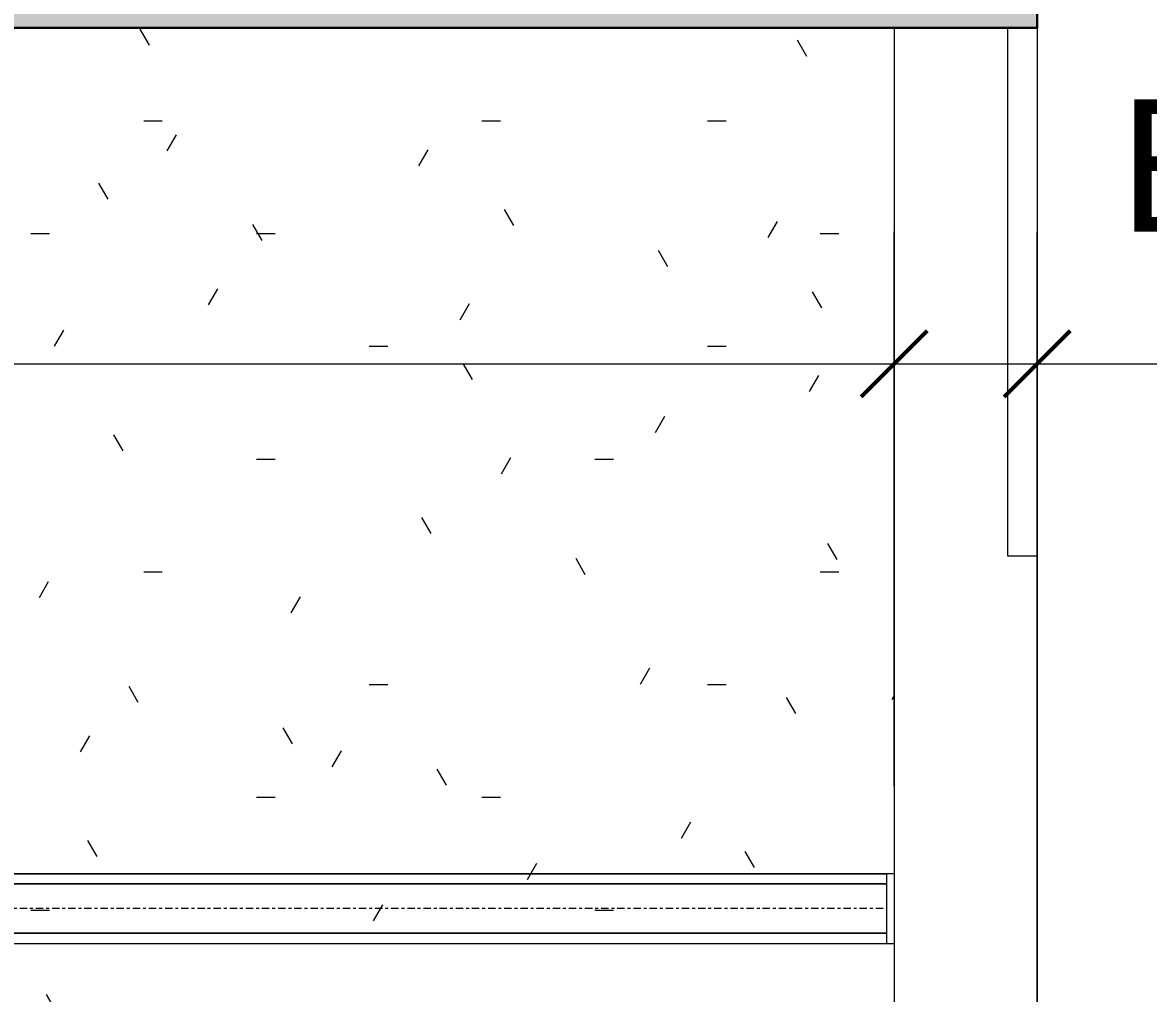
# Model space of a CAD drawing. Header units: inches. Extents: x 1808 to 3386, y -164 to 1857.
# Drawn here: x 2169.32 to 2207.67, y 1199.09 to 1232.16 of the extents above; entities that cross this region are included whole.
import ezdxf

# ---------------------------------------------------------------- set-up
doc = ezdxf.new("R2010")
doc.units = ezdxf.units.IN
doc.header["$MEASUREMENT"] = 0
doc.linetypes.add('Center 1_4_', pattern=[0.53125, 0.25, -0.09375, 0.09375, -0.09375])
for name, color, linetype, lineweight in [('A-ANNO-DIMS', 211, 'Continuous', 9), ('A-ANNO-DIMS-48', 211, 'Continuous', 9), ('A-CLNG-PATT', 13, 'Continuous', 18), ('A-DETL-CNTR', 5, 'Center 1_4_', 9), ('A-GLAZ-CURT', 52, 'Continuous', 9), ('A-WALL-PATT', 111, 'Continuous', 18), ('E-LITE-EQPM', 33, 'Continuous', 9), ('I-WALL', 2, 'Continuous', 18)]:
    doc.layers.add(name, color=color, linetype=linetype, lineweight=lineweight)
doc.styles.add('Swis721 Lt BT', font='swissl.ttf', dxfattribs={"height": 4.5})
doc.dimstyles.new('OTJ_-_3_32__Linear__1_2__Tolerance', dxfattribs={"dimscale": 12, "dimtxt": 4.748918, "dimasz": 0.1875, "dimexe": 0.375, "dimexo": 0.25, "dimgap": 0.25, "dimtad": 1, "dimdec": 1, "dimrnd": 0.5, "dimzin": 3, "dimdsep": 46, "dimlunit": 4, "dimtxsty": 'Swis721 Lt BT', "dimblk1": 'OBLIQUE', "dimblk2": 'OBLIQUE', "dimsah": 1, "dimcen": 0.09, "dimdle": 0.375, "dimazin": 0, "dimtfac": 1, "dimtdec": 4, "dimtix": 1, "dimtmove": 0, "dimatfit": 3, "dimfxl": 1, "dimtvp": 1, "dimfrac": 2, "dimtolj": 1, "dimtzin": 0, "dimarcsym": 2})
doc.dimstyles.new('OTJ_-_3_32__Linear__1__Tolerance', dxfattribs={"dimscale": 12, "dimtxt": 4.748918, "dimasz": 0.1875, "dimexe": 0.375, "dimexo": 0.25, "dimgap": 0.25, "dimtad": 1, "dimdec": 0, "dimzin": 3, "dimdsep": 46, "dimlunit": 4, "dimtxsty": 'Swis721 Lt BT', "dimblk1": 'OBLIQUE', "dimblk2": 'OBLIQUE', "dimsah": 1, "dimcen": 0.09, "dimdle": 0.375, "dimazin": 0, "dimtfac": 1, "dimtdec": 4, "dimtix": 1, "dimtmove": 0, "dimatfit": 3, "dimfxl": 1, "dimtvp": 1, "dimfrac": 2, "dimtolj": 1, "dimtzin": 0, "dimarcsym": 2})

# ---------------------------------------------------------------- blocks, each defined once
blk = doc.blocks.new('RECESSED_Cooper_NeoRay_Straight_Narrow_22DR - Recessed_Cooper_NeoRay_Straight_Narrow_13_-7312896-Level MEZ RCP')
at = {"layer": 'E-LITE-EQPM'}
for p, q in [((-1.187, -78.125), (-1.187, 78.125)), ((-1.187, 77.875), (-1.187, -77.875)), ((-0.839, 77.875), (-0.839, -77.875)), ((-0.839, -77.875), (-0.839, 77.875)), ((0.839, -77.875), (0.839, 77.875)), ((0.839, 77.875), (0.839, -77.875)), ((1.188, 78.125), (1.188, -78.125)), ((1.188, 77.875), (1.188, -77.875)), ((-0.839, -77.875), (-1.187, -77.875)), ((0.839, -77.875), (-0.839, -77.875)), ((1.188, -77.875), (0.839, -77.875))]:
    blk.add_line(p, q, dxfattribs=at)
blk = doc.blocks.new('System Panel - Glazed-7677652-Level MEZ RCP')
at = {"layer": 'A-GLAZ-CURT', "lineweight": 18}
for p, q in [((-9, 0.75), (-9, 1.75)), ((-9, 1.75), (9, 1.75)), ((9, 1.75), (9, 0.75)), ((9, 0.75), (-9, 0.75))]:
    blk.add_line(p, q, dxfattribs=at)
blk = doc.blocks.new('DIMBLOCK2-Level MEZ RCP')
at = {"layer": 'A-ANNO-DIMS-48'}
for p, q in [((2042.754, 1206.165), (2042.754, 1225.031)), ((2199.004, 1206.165), (2199.004, 1225.031)), ((2042.754, 1220.531), (2203.504, 1220.531)), ((2042.754, 1220.531), (2042.754, 1206.165)), ((2199.004, 1220.531), (2199.004, 1206.165))]:
    blk.add_line(p, q, dxfattribs=at)
at = {"layer": 'A-ANNO-DIMS-48', "lineweight": 50}
for p, q in [((2042.754, 1220.531), (2043.879, 1221.656)), ((2199.004, 1220.531), (2200.129, 1221.656)), ((2042.754, 1220.531), (2041.629, 1219.406)), ((2199.004, 1220.531), (2197.879, 1219.406))]:
    blk.add_line(p, q, dxfattribs=at)
at = {"layer": 'A-ANNO-DIMS-48', "color": 0, "char_height": 4.5, "attachment_point": 1, "line_spacing_factor": 1.005062, "style": 'Swis721 Lt BT'}
for s, insert, width in [('13\' - 0"', (2111.947, 1229.539), 21.43797), ('VIF', (2116.583, 1216.001), 10.31194)]:
    blk.add_mtext(s, dxfattribs=dict(at, insert=insert, width=width))
blk = doc.blocks.new('_Oblique')
at = {"color": 0, "linetype": 'ByBlock', "lineweight": -2}
blk.add_line((-0.5, -0.5), (0.5, 0.5), dxfattribs=at)
blk = doc.blocks.new('DIMBLOCK53-Level MEZ RCP')
at = {"layer": 'A-ANNO-DIMS-48'}
for p, q in [((2203.879, 1167.097), (2203.879, 1225.031)), ((2217.979, 1219.122), (2217.979, 1225.031)), ((2199.379, 1220.531), (2222.479, 1220.531)), ((2203.879, 1220.531), (2203.879, 1167.097)), ((2217.979, 1220.531), (2217.979, 1219.122))]:
    blk.add_line(p, q, dxfattribs=at)
at = {"layer": 'A-ANNO-DIMS-48', "lineweight": 50}
for p, q in [((2203.879, 1220.531), (2205.004, 1221.656)), ((2217.979, 1220.531), (2219.104, 1221.656)), ((2203.879, 1220.531), (2202.754, 1219.406)), ((2217.979, 1220.531), (2216.854, 1219.406))]:
    blk.add_line(p, q, dxfattribs=at)
at = {"layer": 'A-ANNO-DIMS-48', "color": 0, "insert": (2206.67, 1229.539), "char_height": 4.5, "width": 10.22148, "attachment_point": 1, "line_spacing_factor": 1.005062, "style": 'Swis721 Lt BT'}
blk.add_mtext('EQ', dxfattribs=at)

msp = doc.modelspace()

# ---------------------------------------------------------------- hatches: boundary and pattern name
at = {"layer": 'A-CLNG-PATT'}
h = msp.add_hatch(dxfattribs=at)
h.set_pattern_fill('FP_1', color=256, style=0, pattern_type=2)
h.set_pattern_definition([(0, (0, 0), (15.36, 3.84), [0.634, -10.886, 0.634, -10.886, -61.44]), (0, (0, 0), (15.36, 3.84), [-23.04, 0.634, -22.406, 0.634, -10.886, -26.88]), (0, (0, 0), (15.36, 3.84), [-57.6, 0.634, -7.046, 0.634, -18.566]), (120, (5.76, 1.92), (-11.0055376, 11.38215), [0.634, -10.886, 0.634, -10.886, -61.44]), (120, (5.76, 1.92), (-11.0055376, 11.38215), [-23.04, 0.634, -22.406, 0.634, -10.886, -26.88]), (120, (5.76, 1.92), (-11.0055376, 11.38215), [-57.6, 0.634, -7.046, 0.634, -18.566]), (240, (7.68, 9.6), (-4.3544624, -15.22215), [0.634, -10.886, 0.634, -10.886, -61.44]), (240, (7.68, 9.6), (-4.3544624, -15.22215), [-23.04, 0.634, -22.406, 0.634, -10.886, -26.88]), (240, (7.68, 9.6), (-4.3544624, -15.22215), [-57.6, 0.634, -7.046, 0.634, -18.566])])
h.paths.add_polyline_path([(2142.851, 1171.978), (2199.004, 1171.978), (2199.004, 1178.228), (2167.879, 1178.228), (2167.879, 1178.603), (2199.004, 1178.603), (2199.004, 1231.978), (2134.379, 1231.978), (2134.379, 1171.978), (2139.379, 1171.978)], flags=0)
at = {"layer": 'A-WALL-PATT', "lineweight": 9}
msp.add_hatch(color=7, dxfattribs=at).paths.add_polyline_path([(2191.879, 1231.978), (2203.879, 1231.978), (2203.879, 1235.978), (2140.379, 1235.978), (2140.379, 1231.978), (2186.879, 1231.978)], flags=0)

# ---------------------------------------------------------------- linework, layer by layer
at = {"layer": 'A-DETL-CNTR'}
msp.add_line((2198.629, 1201.978), (2034.629, 1201.978), dxfattribs=at)
at = {"layer": 'I-WALL', "color": 8, "lineweight": 30}
for p, q in [((2203.879, 1274.078), (2203.879, 1231.978)), ((2203.879, 1231.978), (2140.379, 1231.978))]:
    msp.add_line(p, q, dxfattribs=at)
at = {"layer": 'I-WALL', "lineweight": 9}
for p, q in [((2199.004, 1231.978), (2199.004, 1178.603)), ((2203.879, 1177.978), (2203.879, 1213.978))]:
    msp.add_line(p, q, dxfattribs=at)

# ---------------------------------------------------------------- block references
at = {"layer": 'A-GLAZ-CURT', "rotation": 90}
msp.add_blockref('System Panel - Glazed-7677652-Level MEZ RCP', (2204.629, 1222.978), dxfattribs=at)
at = {"layer": 'E-LITE-EQPM', "extrusion": (0, 0, -1), "rotation": 269.9999999999999}
msp.add_blockref('RECESSED_Cooper_NeoRay_Straight_Narrow_22DR - Recessed_Cooper_NeoRay_Straight_Narrow_13_-7312896-Level MEZ RCP', (-2120.879, 1201.978), dxfattribs=at)

# ---------------------------------------------------------------- dimensions: what is measured, and where the dimension line sits
at = {"layer": 'A-ANNO-DIMS'}
for base, p1, p2, text, dimstyle, override, picture, middle in [((2199.004, 1220.531), (2042.754, 1203.165), (2199.004, 1203.165), '<>\\XVIF', 'OTJ_-_3_32__Linear__1__Tolerance', {"dimpost": '<>', "dimfxl": 156.25}, 'DIMBLOCK2-Level MEZ RCP', (2120.879, 1220.531)), ((2217.979, 1220.531), (2203.879, 1164.097), (2217.979, 1222.122), 'EQ', 'OTJ_-_3_32__Linear__1_2__Tolerance', {"dimpost": '<>', "dimfxl": 59.713415}, 'DIMBLOCK53-Level MEZ RCP', (2210.929, 1226.006))]:
    dim = msp.add_linear_dim(base=base, p1=p1, p2=p2, text=text, dimstyle=dimstyle, override=override, dxfattribs=at)
    dim.commit()
    dim.dimension.update_dxf_attribs({"geometry": picture, "text_midpoint": middle})

doc.saveas('drawing.dxf')
